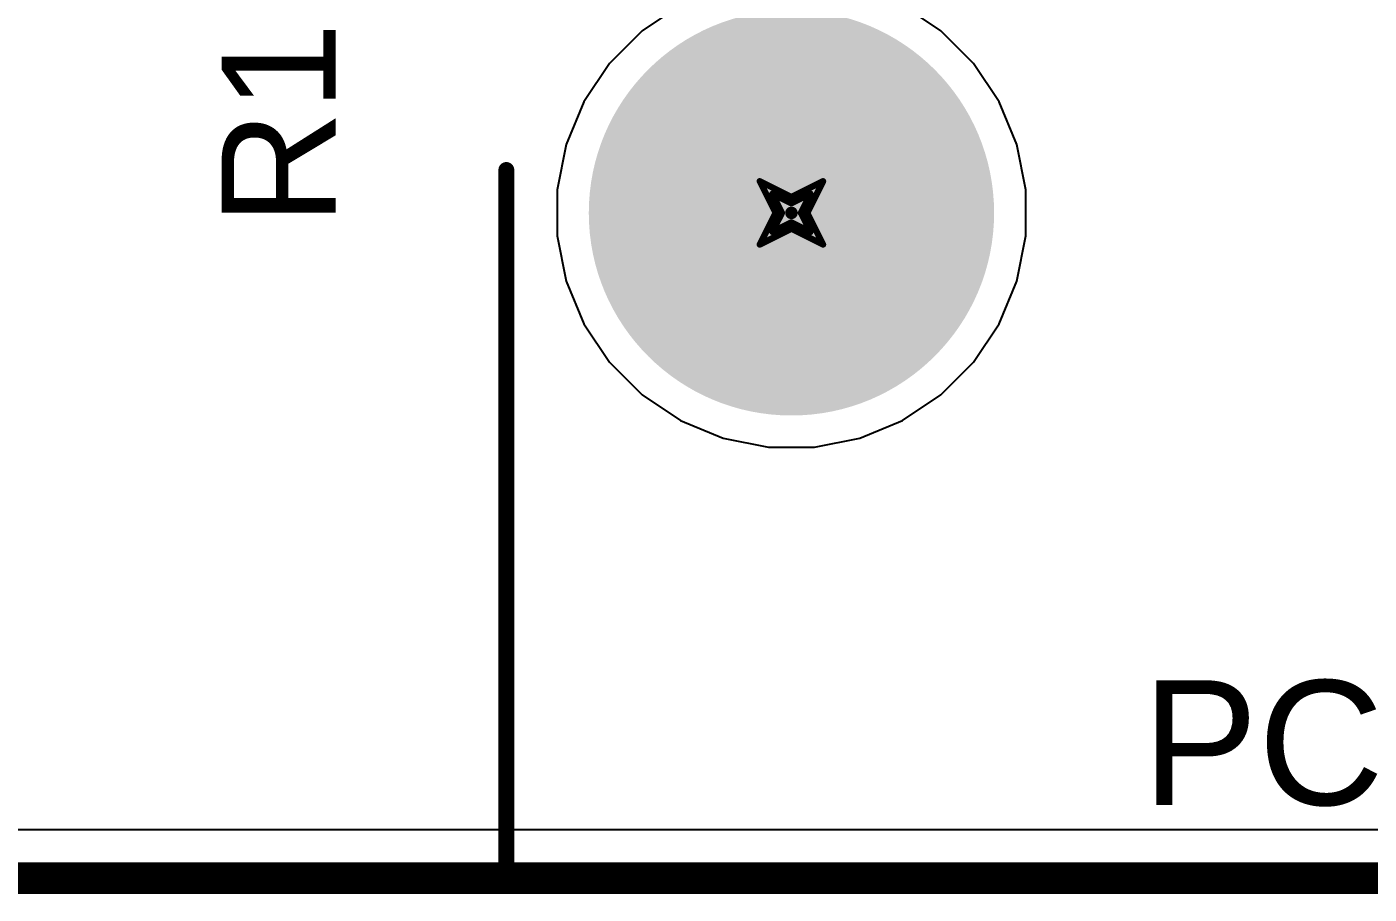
# Model space of a CAD drawing. Header units: inches. Extents: x -11 to 5428, y 0 to 5423.
# Drawn here: x 284.7 to 295.47, y -0.13 to 6.83 of the extents above; entities that cross this region are included whole.
import ezdxf

# ---------------------------------------------------------------- set-up
doc = ezdxf.new("R2010")
doc.units = ezdxf.units.IN
for name, color, linetype in [('Board Outline', 216, 'Continuous'), ('Bottom Layer', 5, 'Continuous'), ('Bottom Solder', 6, 'Continuous'), ('Drill Drawing', 1, 'Continuous'), ('GND', 16, 'Continuous'), ('Pad Holes', 156, 'Continuous'), ('PWR', 76, 'Continuous'), ('Top Layer', 1, 'Continuous'), ('Top Overlay', 2, 'Continuous'), ('Top Solder', 216, 'Continuous')]:
    doc.layers.add(name, color=color, linetype=linetype)
doc.styles.add('Arial', font='', dxfattribs={"height": 0.2})
doc.styles.get('Arial').set_extended_font_data('Arial')

# ---------------------------------------------------------------- blocks, each defined once
blk = doc.blocks.new('2_406549_1_229')
at = {"layer": 'Bottom Solder'}
h = blk.add_hatch(color=6, dxfattribs=at)
edge = h.paths.add_edge_path()
edge.add_arc((-6.35, -5.84), 0.0508, 0, 360)
at = {"layer": 'Pad Holes'}
h = blk.add_hatch(color=7, dxfattribs=at)
edge = h.paths.add_edge_path()
edge.add_arc((-6.35, -5.84), 1.625, 0, 360)
at = {"layer": 'Top Solder'}
h = blk.add_hatch(color=216, dxfattribs=at)
edge = h.paths.add_edge_path()
edge.add_arc((-6.35, -5.84), 0.0508, 0, 360)
at = {"layer": 'Top Overlay'}
for points in [[(-8.636, -11.176, 0.127, 0.127, 0), (-8.636, -5.496, 0.127, 0.127, 0)], [(-8.636, -11.176, 0.127, 0.127, 0), (8.636, -11.176, 0.127, 0.127, 0)]]:
    blk.add_lwpolyline(points, format="xyseb", dxfattribs=at)
for points in [[(-8.668, -5.496, 0.0635, 0.0635, 1), (-8.604, -5.496, 0.0635, 0.0635, 1)], [(-8.668, -11.176, 0.0635, 0.0635, 1), (-8.604, -11.176, 0.0635, 0.0635, 1)], [(-8.668, -11.176, 0.0635, 0.0635, 1), (-8.604, -11.176, 0.0635, 0.0635, 1)]]:
    blk.add_lwpolyline(points, format="xyseb", close=True, dxfattribs=at)
at = {"layer": 'Top Overlay', "style": 'Arial'}
blk.add_text('PCB Edge', height=1, rotation=360, dxfattribs=at).set_placement((-3.54, -10.589))

msp = doc.modelspace()

# ---------------------------------------------------------------- linework, layer by layer
at = {"layer": 'Board Outline'}
msp.add_lwpolyline([(0, 0, 0.254, 0.254, 0), (344, 0, 0.254, 0.254, 0)], format="xyseb", dxfattribs=at)
at = {"layer": 'Bottom Layer'}
msp.add_line((263.231, 0.001), (305.819, 0.001), dxfattribs=at)
at = {"layer": 'Drill Drawing'}
for points in [[(290.579, 5.591, 0.0508, 0.0508, 0), (290.833, 5.464, 0.0508, 0.0508, 0)], [(290.579, 5.591, 0.0508, 0.0508, 0), (290.706, 5.337, 0.0508, 0.0508, 0)], [(290.833, 5.464, 0.0508, 0.0508, 0), (291.087, 5.591, 0.0508, 0.0508, 0)], [(290.96, 5.337, 0.0508, 0.0508, 0), (291.087, 5.591, 0.0508, 0.0508, 0)], [(290.68, 5.49, 0.0508, 0.0508, 0), (290.833, 5.414, 0.0508, 0.0508, 0)], [(290.68, 5.49, 0.0508, 0.0508, 0), (290.757, 5.337, 0.0508, 0.0508, 0)], [(290.833, 5.414, 0.0508, 0.0508, 0), (290.985, 5.49, 0.0508, 0.0508, 0)], [(290.909, 5.337, 0.0508, 0.0508, 0), (290.985, 5.49, 0.0508, 0.0508, 0)], [(290.579, 5.083, 0.0508, 0.0508, 0), (290.706, 5.337, 0.0508, 0.0508, 0)], [(290.68, 5.185, 0.0508, 0.0508, 0), (290.757, 5.337, 0.0508, 0.0508, 0)], [(290.68, 5.185, 0.0508, 0.0508, 0), (290.833, 5.261, 0.0508, 0.0508, 0)], [(290.833, 5.261, 0.0508, 0.0508, 0), (290.985, 5.185, 0.0508, 0.0508, 0)], [(290.909, 5.337, 0.0508, 0.0508, 0), (290.985, 5.185, 0.0508, 0.0508, 0)], [(290.96, 5.337, 0.0508, 0.0508, 0), (291.087, 5.083, 0.0508, 0.0508, 0)], [(290.579, 5.083, 0.0508, 0.0508, 0), (290.833, 5.21, 0.0508, 0.0508, 0)], [(290.833, 5.21, 0.0508, 0.0508, 0), (291.087, 5.083, 0.0508, 0.0508, 0)]]:
    msp.add_lwpolyline(points, format="xyseb", dxfattribs=at)
for points in [[(290.566, 5.591, 0.0254, 0.0254, 1), (290.591, 5.591, 0.0254, 0.0254, 1)], [(290.566, 5.591, 0.0254, 0.0254, 1), (290.591, 5.591, 0.0254, 0.0254, 1)], [(291.074, 5.591, 0.0254, 0.0254, 1), (291.099, 5.591, 0.0254, 0.0254, 1)], [(291.074, 5.591, 0.0254, 0.0254, 1), (291.099, 5.591, 0.0254, 0.0254, 1)], [(290.668, 5.49, 0.0254, 0.0254, 1), (290.693, 5.49, 0.0254, 0.0254, 1)], [(290.668, 5.49, 0.0254, 0.0254, 1), (290.693, 5.49, 0.0254, 0.0254, 1)], [(290.82, 5.464, 0.0254, 0.0254, 1), (290.845, 5.464, 0.0254, 0.0254, 1)], [(290.82, 5.464, 0.0254, 0.0254, 1), (290.845, 5.464, 0.0254, 0.0254, 1)], [(290.972, 5.49, 0.0254, 0.0254, 1), (290.998, 5.49, 0.0254, 0.0254, 1)], [(290.972, 5.49, 0.0254, 0.0254, 1), (290.998, 5.49, 0.0254, 0.0254, 1)], [(290.82, 5.414, 0.0254, 0.0254, 1), (290.845, 5.414, 0.0254, 0.0254, 1)], [(290.82, 5.414, 0.0254, 0.0254, 1), (290.845, 5.414, 0.0254, 0.0254, 1)], [(290.693, 5.337, 0.0254, 0.0254, 1), (290.718, 5.337, 0.0254, 0.0254, 1)], [(290.693, 5.337, 0.0254, 0.0254, 1), (290.718, 5.337, 0.0254, 0.0254, 1)], [(290.744, 5.337, 0.0254, 0.0254, 1), (290.769, 5.337, 0.0254, 0.0254, 1)], [(290.744, 5.337, 0.0254, 0.0254, 1), (290.769, 5.337, 0.0254, 0.0254, 1)], [(290.82, 5.261, 0.0254, 0.0254, 1), (290.845, 5.261, 0.0254, 0.0254, 1)], [(290.82, 5.261, 0.0254, 0.0254, 1), (290.845, 5.261, 0.0254, 0.0254, 1)], [(290.896, 5.337, 0.0254, 0.0254, 1), (290.922, 5.337, 0.0254, 0.0254, 1)], [(290.896, 5.337, 0.0254, 0.0254, 1), (290.922, 5.337, 0.0254, 0.0254, 1)], [(290.947, 5.337, 0.0254, 0.0254, 1), (290.972, 5.337, 0.0254, 0.0254, 1)], [(290.947, 5.337, 0.0254, 0.0254, 1), (290.972, 5.337, 0.0254, 0.0254, 1)], [(290.668, 5.185, 0.0254, 0.0254, 1), (290.693, 5.185, 0.0254, 0.0254, 1)], [(290.668, 5.185, 0.0254, 0.0254, 1), (290.693, 5.185, 0.0254, 0.0254, 1)], [(290.82, 5.21, 0.0254, 0.0254, 1), (290.845, 5.21, 0.0254, 0.0254, 1)], [(290.82, 5.21, 0.0254, 0.0254, 1), (290.845, 5.21, 0.0254, 0.0254, 1)], [(290.972, 5.185, 0.0254, 0.0254, 1), (290.998, 5.185, 0.0254, 0.0254, 1)], [(290.972, 5.185, 0.0254, 0.0254, 1), (290.998, 5.185, 0.0254, 0.0254, 1)], [(290.566, 5.083, 0.0254, 0.0254, 1), (290.591, 5.083, 0.0254, 0.0254, 1)], [(290.566, 5.083, 0.0254, 0.0254, 1), (290.591, 5.083, 0.0254, 0.0254, 1)], [(291.074, 5.083, 0.0254, 0.0254, 1), (291.099, 5.083, 0.0254, 0.0254, 1)], [(291.074, 5.083, 0.0254, 0.0254, 1), (291.099, 5.083, 0.0254, 0.0254, 1)]]:
    msp.add_lwpolyline(points, format="xyseb", close=True, dxfattribs=at)
at = {"layer": 'GND'}
for p, q in [((289.943, 7.003), (289.635, 6.797)), ((292.03, 6.797), (291.723, 7.003)), ((289.635, 6.797), (289.373, 6.535)), ((292.292, 6.535), (292.03, 6.797)), ((289.373, 6.535), (289.168, 6.227)), ((292.498, 6.227), (292.292, 6.535)), ((289.168, 6.227), (289.026, 5.886)), ((292.639, 5.886), (292.498, 6.227)), ((289.026, 5.886), (288.954, 5.522)), ((292.712, 5.522), (292.639, 5.886)), ((288.954, 5.522), (288.954, 5.152)), ((292.712, 5.152), (292.712, 5.522)), ((288.954, 5.152), (289.026, 4.789)), ((292.639, 4.789), (292.712, 5.152)), ((289.026, 4.789), (289.168, 4.447)), ((292.498, 4.447), (292.639, 4.789)), ((289.168, 4.447), (289.373, 4.14)), ((292.292, 4.14), (292.498, 4.447)), ((289.373, 4.14), (289.635, 3.878)), ((292.03, 3.878), (292.292, 4.14)), ((289.635, 3.878), (289.943, 3.672)), ((291.723, 3.672), (292.03, 3.878)), ((289.943, 3.672), (290.285, 3.531)), ((291.381, 3.531), (291.723, 3.672)), ((290.285, 3.531), (290.648, 3.458)), ((290.648, 3.458), (291.018, 3.458)), ((291.018, 3.458), (291.381, 3.531)), ((343.612, 0.388), (0.388, 0.388))]:
    msp.add_line(p, q, dxfattribs=at)
at = {"layer": 'PWR'}
for p, q in [((289.943, 7.003), (289.635, 6.797)), ((292.03, 6.797), (291.723, 7.003)), ((289.635, 6.797), (289.373, 6.535)), ((292.292, 6.535), (292.03, 6.797)), ((289.373, 6.535), (289.168, 6.227)), ((292.498, 6.227), (292.292, 6.535)), ((289.168, 6.227), (289.026, 5.886)), ((292.639, 5.886), (292.498, 6.227)), ((289.026, 5.886), (288.954, 5.522)), ((292.712, 5.522), (292.639, 5.886)), ((288.954, 5.522), (288.954, 5.152)), ((292.712, 5.152), (292.712, 5.522)), ((288.954, 5.152), (289.026, 4.789)), ((292.639, 4.789), (292.712, 5.152)), ((289.026, 4.789), (289.168, 4.447)), ((292.498, 4.447), (292.639, 4.789)), ((289.168, 4.447), (289.373, 4.14)), ((292.292, 4.14), (292.498, 4.447)), ((289.373, 4.14), (289.635, 3.878)), ((292.03, 3.878), (292.292, 4.14)), ((289.635, 3.878), (289.943, 3.672)), ((291.723, 3.672), (292.03, 3.878)), ((289.943, 3.672), (290.285, 3.531)), ((291.381, 3.531), (291.723, 3.672)), ((290.285, 3.531), (290.648, 3.458)), ((290.648, 3.458), (291.018, 3.458)), ((291.018, 3.458), (291.381, 3.531)), ((312.229, 0.388), (228.549, 0.388))]:
    msp.add_line(p, q, dxfattribs=at)
at = {"layer": 'Top Layer'}
msp.add_line((263.231, 0.001), (305.819, 0.001), dxfattribs=at)

# ---------------------------------------------------------------- block references
msp.add_blockref('2_406549_1_229', (297.183, 11.177))

# ---------------------------------------------------------------- texts
at = {"layer": 'Top Overlay', "style": 'Arial'}
msp.add_text('R111', height=0.9144, rotation=90, dxfattribs=at).set_placement((287.178, 5.233))

doc.saveas('drawing.dxf')
